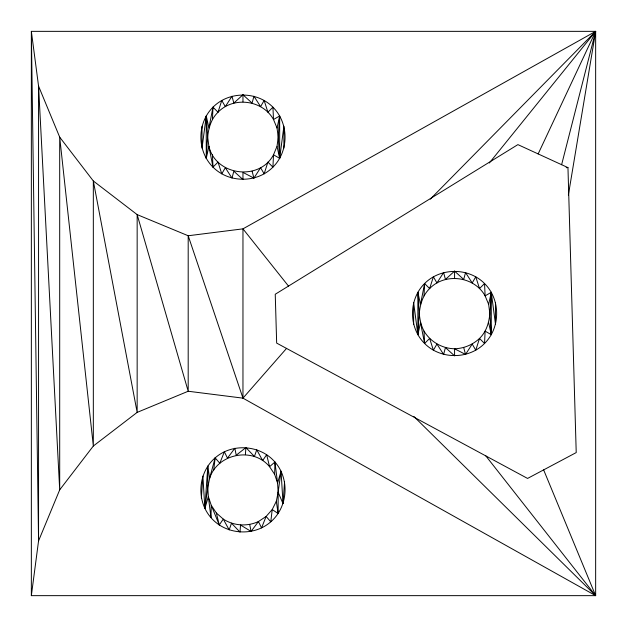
<?xml version="1.0" encoding="UTF-8"?>
<svg xmlns="http://www.w3.org/2000/svg" width="627" height="627" viewBox="0 0 627 627"><rect width="100%" height="100%" fill="white"/><g stroke="black" fill="none" stroke-linecap="round" stroke-linejoin="round"><path stroke-width="0.94" d="M207.811 466.159L204.88 508.442L207.78 487.406L209.606 478.377L207.811 466.159L207.78 487.406L208.344 496.592L210.993 517.667C225.775 534.87 253.77 536.814 270.786 521.813C287.989 507.031 289.933 479.036 274.932 462.021C260.15 444.817 232.155 442.874 215.139 457.875C197.936 472.656 195.992 500.652 210.993 517.667L211.268 505.323L208.344 496.592L204.88 508.442L202.882 476.065L201.361 497.956M278.145 492.281L276.319 501.31L272.212 509.547L278.114 513.529L278.145 492.281L277.581 483.096L274.932 462.021L269.571 466.692C253.049 446.51 217.342 453.478 209.606 478.377L215.139 457.875L219.811 463.235L224.364 451.761L227.483 458.149L234.851 448.242L236.214 455.226L245.894 447.56L254.429 456.487L256.741 449.763L262.666 460.594L266.647 454.693L269.571 466.692L274.657 474.365L277.581 483.096L281.045 471.245L283.043 503.622L278.145 492.281L281.045 471.245M274.657 474.365L274.932 462.021M212.42 119.522L212.992 107.186C228.933 91.048 256.992 91.048 272.933 107.186C289.071 123.127 289.071 151.185 272.933 167.127C256.992 183.264 228.933 183.264 212.992 167.127C196.854 151.185 196.854 123.127 212.992 107.186L218.024 112.217C205.625 124.279 207.725 142.658 206.259 158.349L208.893 146.287L207.694 137.156L206.259 115.964L202.019 148.129L202.019 126.184M424.032 295.866L424.604 283.529C440.546 267.392 468.604 267.392 484.546 283.529C500.683 299.471 500.683 327.529 484.546 343.471C468.604 359.608 440.546 359.608 424.604 343.471C408.467 327.529 408.467 299.471 424.604 283.529L429.636 288.561C417.237 300.623 419.338 319.002 417.872 334.693L413.632 302.527L413.632 324.472M417.872 292.307L417.872 334.693L420.505 322.631L424.604 343.471L429.636 338.439L433.382 350.203L436.941 344.043L443.602 354.443L445.444 347.57L454.575 355.885L454.575 348.769L465.547 354.443L472.209 344.043L475.768 350.203L479.514 338.439L484.546 343.471L485.118 331.134L491.278 334.693L489.844 313.5L488.645 304.369L485.118 295.866L484.546 283.529L479.514 288.561L475.768 276.797L472.209 282.957L465.547 272.557L463.706 279.43L454.575 271.115L445.444 279.43L443.602 272.557L436.941 282.957L433.382 276.797L429.636 288.561C445.139 272.471 474.31 276.311 485.118 295.866L491.278 292.307C489.812 307.998 491.913 326.377 479.514 338.439C472.742 344.826 463.878 348.502 454.575 348.769C442.16 348.557 430.42 341.786 424.032 331.134C417.598 319.253 419.439 305.271 417.872 292.307L420.505 304.369L424.604 283.529M245.4 454.661L245.894 447.56M283.043 503.622L284.564 481.732M213.713 470.14L215.139 457.875M31.35 595.65L38.56 540.882L38.56 86.118L31.35 31.35L595.65 31.35L595.65 595.65L31.35 595.65L31.35 31.35L38.56 540.882L59.698 489.844L93.329 446.016L137.156 412.386L188.194 391.248L242.962 398.145L595.65 595.65L543.64 469.889M277.032 146.287L278.231 137.156L279.666 115.964L273.505 119.522C262.697 99.967 233.526 96.127 218.024 112.217L221.77 100.453L225.328 106.614L231.99 96.213L233.832 103.087L242.962 94.771L252.093 103.087L253.935 96.213L260.597 106.614L264.155 100.453L267.901 112.217L272.933 107.186L273.505 119.522L277.032 128.026L278.231 137.156L279.666 158.349L273.505 154.791C259.468 181.493 215.547 175.709 208.893 146.287L212.992 167.127L218.024 162.095L221.77 173.859L225.328 167.699L231.99 178.099L233.832 171.226L242.962 179.541L242.962 172.425L253.935 178.099L260.597 167.699L264.155 173.859L267.901 162.095L272.933 167.127L273.505 154.791L277.032 146.287L279.666 158.349L283.906 126.184L283.906 148.129M568.375 195.005L595.65 31.35L242.962 228.855L188.194 235.752L137.156 214.614L93.329 180.984L59.698 137.156L38.56 86.118L59.698 489.844L59.698 137.156L93.329 446.016L93.329 180.984L137.156 412.386L137.156 214.614L188.194 391.248L188.194 235.752L242.962 398.145L286.602 348.346M212.992 107.186L208.893 128.026L206.259 115.964L206.259 158.349M277.032 128.026L279.666 115.964L279.666 158.349M488.645 304.369L491.278 292.307L495.518 324.472L495.518 302.527M561.62 164.705L595.65 31.35L430.24 199.19M538.154 153.928L595.65 31.35L489.311 163.012M219.278 524.995L223.259 519.093L216.354 512.996L211.268 505.323L219.278 524.995L216.354 512.996M251.074 531.445L258.442 521.539L266.114 516.452L272.212 509.547L270.786 521.813L266.114 516.452L261.561 527.926L258.442 521.539C247.187 526.798 233.675 525.857 223.259 519.093L229.184 529.925L231.496 523.2L240.031 532.127L240.525 525.026L251.074 531.445L249.711 524.462M566.173 167.668L567.96 167.613L576.221 452.576L527.566 478.432L276.664 343.102L275.245 294.251L517.902 144.618L567.96 167.613M413.883 416.485L595.65 595.65L485.854 455.931M288.608 286.225L242.962 228.855L242.962 398.145M463.706 347.57L465.547 354.443M252.093 171.226L253.935 178.099M488.645 322.631L491.278 334.693L491.278 292.307M276.319 501.31L278.114 513.529M424.032 331.134L424.604 343.471M212.42 154.791L212.992 167.127M454.575 271.115L454.575 278.231M242.962 94.771L242.962 101.887"/></g></svg>
